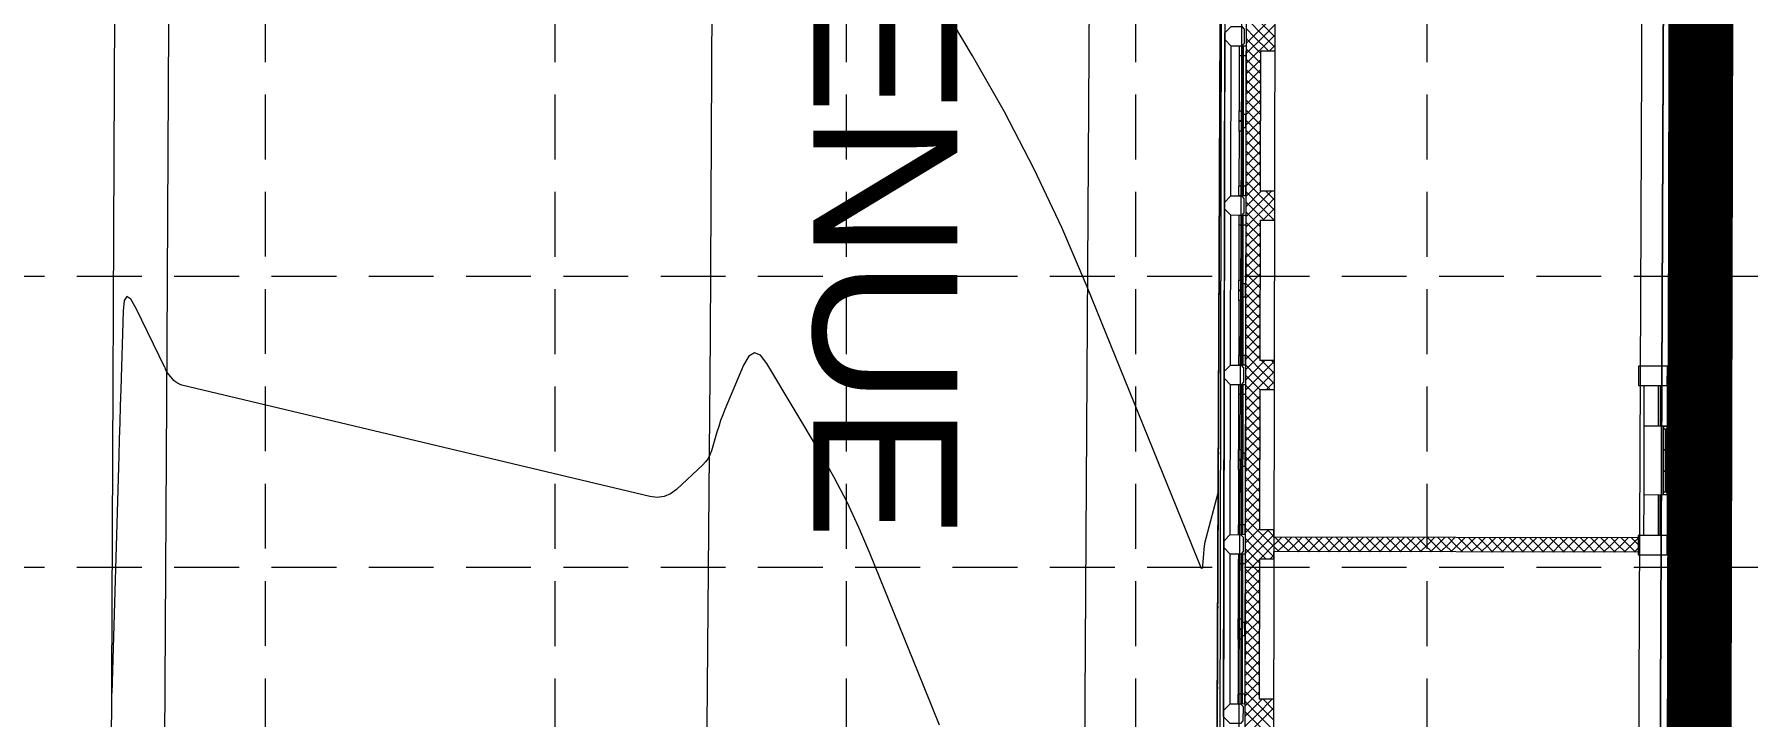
# Model space of a CAD drawing. Extents: x 4841 to 5381, y 4863 to 5725.
# Drawn here: x 4952.6 to 5031.8, y 5165.8 to 5197.3 of the extents above; entities that cross this region are included whole.
import ezdxf
from ezdxf.enums import TextEntityAlignment as Align

# ---------------------------------------------------------------- set-up
doc = ezdxf.new("R2010")
doc.units = 0
doc.header["$MEASUREMENT"] = 0
doc.linetypes.add('DASHED', pattern=[0.75, 0.5, -0.25])
doc.linetypes.add('HIDDEN', pattern=[0.375, 0.25, -0.125])
for name, color, linetype, lineweight in [('10', 7, 'Continuous', 0), ('2', 7, 'Continuous', 0), ('22', 7, 'Continuous', 0), ('27', 7, 'Continuous', 0), ('3', 7, 'Continuous', 0), ('EC', 35, 'Continuous', 0)]:
    doc.layers.add(name, color=color, linetype=linetype, lineweight=lineweight)
doc.layers.add('GRID', color=254, linetype='HIDDEN')
doc.layers.add('LIMITS OF DISTURBANCE', color=1, linetype='HIDDEN')
doc.styles.get("Standard").update_dxf_attribs({"font": 'ARIAL.TTF'})

msp = doc.modelspace()

# ---------------------------------------------------------------- linework, layer by layer
at = {"layer": '2', "color": 7, "linetype": 'HIDDEN', "lineweight": 0}
msp.add_line((5007.761, 5283.793), (5007.093, 5125.941), dxfattribs=at)
at = {"layer": '22', "color": 7, "linetype": 'Continuous', "lineweight": 0}
for p, q in [((5007.602, 5283.825), (5007.322, 5126.336)), ((5007.768, 5283.824), (5007.475, 5118.336)), ((5008.746, 5283.208), (5008.469, 5126.949)), ((5008.746, 5283.208), (5008.469, 5126.949)), ((5010.044, 5262.907), (5009.804, 5128.113)), ((5010.044, 5262.907), (5009.804, 5128.113)), ((5009.905, 5197.247), (5008.596, 5198.56)), ((5009.905, 5197.247), (5008.596, 5198.56)), ((5008.962, 5197.248), (5008.594, 5197.618)), ((5008.962, 5197.248), (5008.594, 5197.618)), ((5009.434, 5197.247), (5008.595, 5198.089)), ((5009.434, 5197.247), (5008.595, 5198.089)), ((5008.928, 5197.248), (5009.596, 5197.914)), ((5008.928, 5197.248), (5009.596, 5197.914)), ((5009.399, 5197.247), (5009.928, 5197.774)), ((5009.399, 5197.247), (5009.928, 5197.774)), ((5007.601, 5189.574), (5007.614, 5197.097)), ((5007.601, 5189.574), (5007.614, 5197.097)), ((5008.591, 5195.972), (5009.871, 5197.247)), ((5008.591, 5195.972), (5009.871, 5197.247)), ((5008.592, 5196.443), (5009.399, 5197.247)), ((5008.592, 5196.443), (5009.399, 5197.247)), ((5008.593, 5196.915), (5008.928, 5197.248)), ((5008.593, 5196.915), (5008.928, 5197.248)), ((5009.259, 5196.478), (5008.594, 5197.146)), ((5009.259, 5196.478), (5008.594, 5197.146)), ((5009.628, 5196.58), (5008.962, 5197.248)), ((5009.628, 5196.58), (5008.962, 5197.248)), ((5009.926, 5196.753), (5009.434, 5197.247)), ((5009.926, 5196.753), (5009.434, 5197.247)), ((5009.674, 5196.58), (5009.926, 5196.831)), ((5009.674, 5196.58), (5009.926, 5196.831)), ((5009.871, 5197.247), (5009.927, 5197.303)), ((5009.871, 5197.247), (5009.927, 5197.303)), ((5009.927, 5197.225), (5009.905, 5197.247)), ((5009.927, 5197.225), (5009.905, 5197.247)), ((5007.896, 5189.868), (5007.908, 5196.802)), ((5007.896, 5189.868), (5007.908, 5196.802)), ((5008.28, 5196.343), (5008.275, 5193.803)), ((5008.28, 5196.343), (5008.275, 5193.803)), ((5008.28, 5196.802), (5008.28, 5196.343)), ((5008.593, 5196.801), (5008.28, 5196.802)), ((5008.28, 5196.802), (5008.28, 5196.343)), ((5008.593, 5196.801), (5008.28, 5196.802)), ((5008.405, 5196.343), (5008.28, 5196.343)), ((5008.405, 5196.343), (5008.28, 5196.343)), ((5008.405, 5196.801), (5008.393, 5189.868)), ((5008.405, 5196.801), (5008.393, 5189.868)), ((5008.468, 5196.801), (5008.456, 5189.867)), ((5008.468, 5196.801), (5008.456, 5189.867)), ((5008.592, 5196.343), (5008.467, 5196.343)), ((5008.592, 5196.343), (5008.467, 5196.343)), ((5008.592, 5196.343), (5008.587, 5193.636)), ((5008.592, 5196.343), (5008.587, 5193.636)), ((5008.591, 5195.5), (5009.258, 5196.166)), ((5008.591, 5195.5), (5009.258, 5196.166)), ((5008.593, 5196.801), (5008.592, 5196.343)), ((5008.593, 5196.801), (5008.592, 5196.343)), ((5009.257, 5195.536), (5008.592, 5196.203)), ((5009.257, 5195.536), (5008.592, 5196.203)), ((5009.258, 5196.007), (5008.593, 5196.675)), ((5009.258, 5196.007), (5008.593, 5196.675)), ((5009.259, 5196.581), (5009.248, 5190.085)), ((5009.259, 5196.581), (5009.248, 5190.085)), ((5009.259, 5196.581), (5009.926, 5196.58)), ((5009.259, 5196.581), (5009.926, 5196.58)), ((5008.59, 5195.029), (5009.258, 5195.694)), ((5008.59, 5195.029), (5009.258, 5195.694)), ((5009.256, 5194.593), (5008.59, 5195.261)), ((5009.256, 5194.593), (5008.59, 5195.261)), ((5009.257, 5195.064), (5008.591, 5195.732)), ((5009.257, 5195.064), (5008.591, 5195.732)), ((5008.588, 5194.086), (5009.256, 5194.752)), ((5008.588, 5194.086), (5009.256, 5194.752)), ((5008.589, 5194.558), (5009.257, 5195.223)), ((5008.589, 5194.558), (5009.257, 5195.223)), ((5009.255, 5194.121), (5008.589, 5194.789)), ((5009.255, 5194.121), (5008.589, 5194.789)), ((5008.586, 5193.143), (5009.254, 5193.809)), ((5008.586, 5193.143), (5009.254, 5193.809)), ((5008.587, 5193.615), (5009.255, 5194.28)), ((5008.587, 5193.615), (5009.255, 5194.28)), ((5009.253, 5193.179), (5008.588, 5193.846)), ((5009.253, 5193.179), (5008.588, 5193.846)), ((5009.254, 5193.65), (5008.589, 5194.318)), ((5009.254, 5193.65), (5008.589, 5194.318)), ((5008.273, 5192.866), (5008.269, 5190.326)), ((5008.273, 5192.866), (5008.269, 5190.326)), ((5008.461, 5193.032), (5008.586, 5193.032)), ((5008.461, 5193.032), (5008.586, 5193.032)), ((5008.587, 5193.636), (5008.462, 5193.636)), ((5008.587, 5193.636), (5008.462, 5193.636)), ((5008.586, 5193.032), (5008.581, 5190.326)), ((5008.586, 5193.032), (5008.581, 5190.326)), ((5008.585, 5192.201), (5009.253, 5192.866)), ((5008.585, 5192.201), (5009.253, 5192.866)), ((5008.586, 5193.032), (5008.587, 5193.636)), ((5008.586, 5193.032), (5008.587, 5193.636)), ((5008.586, 5192.672), (5009.253, 5193.337)), ((5008.586, 5192.672), (5009.253, 5193.337)), ((5009.251, 5192.236), (5008.586, 5192.904)), ((5009.251, 5192.236), (5008.586, 5192.904)), ((5009.252, 5192.707), (5008.587, 5193.375)), ((5009.252, 5192.707), (5008.587, 5193.375)), ((5008.584, 5191.729), (5009.252, 5192.395)), ((5008.584, 5191.729), (5009.252, 5192.395)), ((5009.251, 5191.764), (5008.585, 5192.432)), ((5009.251, 5191.764), (5008.585, 5192.432)), ((5008.582, 5190.786), (5009.25, 5191.452)), ((5008.582, 5190.786), (5009.25, 5191.452)), ((5008.583, 5191.258), (5009.251, 5191.923)), ((5008.583, 5191.258), (5009.251, 5191.923)), ((5009.25, 5191.293), (5008.584, 5191.961)), ((5009.25, 5191.293), (5008.584, 5191.961)), ((5009.249, 5190.821), (5008.584, 5191.489)), ((5009.249, 5190.821), (5008.584, 5191.489)), ((5008.581, 5190.315), (5009.249, 5190.98)), ((5008.581, 5190.315), (5009.249, 5190.98)), ((5008.581, 5189.844), (5009.248, 5190.509)), ((5008.581, 5189.844), (5009.248, 5190.509)), ((5009.707, 5189.417), (5008.582, 5190.547)), ((5009.707, 5189.417), (5008.582, 5190.547)), ((5009.248, 5190.35), (5008.583, 5191.018)), ((5009.248, 5190.35), (5008.583, 5191.018)), ((5008.268, 5189.868), (5008.269, 5190.326)), ((5008.268, 5189.868), (5008.269, 5190.326)), ((5008.581, 5189.867), (5008.268, 5189.868)), ((5008.581, 5189.867), (5008.268, 5189.868)), ((5008.394, 5190.326), (5008.269, 5190.326)), ((5008.394, 5190.326), (5008.269, 5190.326)), ((5008.581, 5190.326), (5008.456, 5190.326)), ((5008.581, 5190.326), (5008.456, 5190.326)), ((5008.581, 5189.867), (5008.581, 5190.326)), ((5008.581, 5189.867), (5008.581, 5190.326)), ((5009.236, 5189.418), (5008.581, 5190.075)), ((5009.236, 5189.418), (5008.581, 5190.075)), ((5008.627, 5189.419), (5009.295, 5190.085)), ((5008.627, 5189.419), (5009.295, 5190.085)), ((5009.098, 5189.418), (5009.766, 5190.084)), ((5009.098, 5189.418), (5009.766, 5190.084)), ((5009.914, 5190.084), (5009.248, 5190.085)), ((5009.914, 5190.084), (5009.248, 5190.085)), ((5009.914, 5189.682), (5009.513, 5190.084)), ((5009.914, 5189.682), (5009.513, 5190.084)), ((5009.57, 5189.418), (5009.914, 5189.76)), ((5009.57, 5189.418), (5009.914, 5189.76)), ((5007.587, 5181.745), (5007.6, 5189.268)), ((5007.587, 5181.745), (5007.6, 5189.268)), ((5007.882, 5182.039), (5007.894, 5188.973)), ((5007.882, 5182.039), (5007.894, 5188.973)), ((5008.267, 5188.972), (5008.266, 5188.514)), ((5008.267, 5188.972), (5008.266, 5188.514)), ((5008.579, 5188.971), (5008.267, 5188.972)), ((5008.579, 5188.971), (5008.267, 5188.972)), ((5008.392, 5188.972), (5008.379, 5182.038)), ((5008.392, 5188.972), (5008.379, 5182.038)), ((5008.454, 5188.972), (5008.442, 5182.038)), ((5008.454, 5188.972), (5008.442, 5182.038)), ((5008.578, 5188.429), (5009.57, 5189.418)), ((5008.578, 5188.429), (5009.57, 5189.418)), ((5008.579, 5188.971), (5008.578, 5188.513)), ((5008.579, 5188.971), (5008.578, 5188.513)), ((5008.579, 5188.901), (5009.098, 5189.418)), ((5008.579, 5188.901), (5009.098, 5189.418)), ((5009.245, 5188.464), (5008.579, 5189.132)), ((5009.245, 5188.464), (5008.579, 5189.132)), ((5008.764, 5189.419), (5008.58, 5189.604)), ((5008.764, 5189.419), (5008.58, 5189.604)), ((5008.58, 5189.372), (5008.627, 5189.419)), ((5008.58, 5189.372), (5008.627, 5189.419)), ((5009.43, 5188.751), (5008.764, 5189.419)), ((5009.43, 5188.751), (5008.764, 5189.419)), ((5009.901, 5188.75), (5009.236, 5189.418)), ((5009.901, 5188.75), (5009.236, 5189.418)), ((5009.373, 5188.751), (5009.913, 5189.289)), ((5009.373, 5188.751), (5009.913, 5189.289)), ((5009.913, 5189.211), (5009.707, 5189.417)), ((5009.913, 5189.211), (5009.707, 5189.417)), ((5008.266, 5188.514), (5008.261, 5185.974)), ((5008.266, 5188.514), (5008.261, 5185.974)), ((5008.391, 5188.513), (5008.266, 5188.514)), ((5008.391, 5188.513), (5008.266, 5188.514)), ((5008.578, 5188.513), (5008.453, 5188.513)), ((5008.578, 5188.513), (5008.453, 5188.513)), ((5008.578, 5188.513), (5008.573, 5185.807)), ((5008.578, 5188.513), (5008.573, 5185.807)), ((5008.576, 5187.487), (5009.244, 5188.152)), ((5008.576, 5187.487), (5009.244, 5188.152)), ((5008.577, 5187.958), (5009.245, 5188.623)), ((5008.577, 5187.958), (5009.245, 5188.623)), ((5009.244, 5187.993), (5008.578, 5188.661)), ((5009.244, 5187.993), (5008.578, 5188.661)), ((5009.243, 5187.522), (5008.578, 5188.19)), ((5009.243, 5187.522), (5008.578, 5188.19)), ((5009.245, 5188.751), (5009.234, 5182.255)), ((5009.245, 5188.751), (5009.234, 5182.255)), ((5009.245, 5188.751), (5009.912, 5188.75)), ((5009.245, 5188.751), (5009.912, 5188.75)), ((5009.845, 5188.75), (5009.912, 5188.817)), ((5009.845, 5188.75), (5009.912, 5188.817)), ((5008.576, 5187.015), (5009.243, 5187.681)), ((5008.576, 5187.015), (5009.243, 5187.681)), ((5009.242, 5187.05), (5008.577, 5187.718)), ((5009.242, 5187.05), (5008.577, 5187.718)), ((5008.574, 5186.072), (5009.242, 5186.738)), ((5008.574, 5186.072), (5009.242, 5186.738)), ((5008.575, 5186.544), (5009.243, 5187.209)), ((5008.575, 5186.544), (5009.243, 5187.209)), ((5009.241, 5186.107), (5008.575, 5186.775)), ((5009.241, 5186.107), (5008.575, 5186.775)), ((5009.241, 5186.579), (5008.576, 5187.247)), ((5009.241, 5186.579), (5008.576, 5187.247)), ((5008.573, 5185.807), (5008.448, 5185.807)), ((5008.573, 5185.807), (5008.448, 5185.807)), ((5008.572, 5185.202), (5008.573, 5185.807)), ((5008.572, 5185.202), (5008.573, 5185.807)), ((5008.572, 5185.13), (5009.24, 5185.795)), ((5008.572, 5185.13), (5009.24, 5185.795)), ((5008.573, 5185.601), (5009.241, 5186.266)), ((5008.573, 5185.601), (5009.241, 5186.266)), ((5009.239, 5185.165), (5008.573, 5185.832)), ((5009.239, 5185.165), (5008.573, 5185.832)), ((5009.24, 5185.636), (5008.574, 5186.304)), ((5009.24, 5185.636), (5008.574, 5186.304)), ((5008.26, 5185.036), (5008.255, 5182.496)), ((5008.26, 5185.036), (5008.255, 5182.496)), ((5008.447, 5185.203), (5008.572, 5185.202)), ((5008.447, 5185.203), (5008.572, 5185.202)), ((5008.572, 5185.202), (5008.568, 5182.496)), ((5008.572, 5185.202), (5008.568, 5182.496)), ((5008.571, 5184.658), (5009.239, 5185.324)), ((5008.571, 5184.658), (5009.239, 5185.324)), ((5009.238, 5184.693), (5008.573, 5185.361)), ((5009.238, 5184.693), (5008.573, 5185.361)), ((5008.57, 5183.715), (5009.238, 5184.381)), ((5008.57, 5183.715), (5009.238, 5184.381)), ((5008.571, 5184.187), (5009.238, 5184.852)), ((5008.571, 5184.187), (5009.238, 5184.852)), ((5009.236, 5183.75), (5008.571, 5184.418)), ((5009.236, 5183.75), (5008.571, 5184.418)), ((5009.237, 5184.222), (5008.572, 5184.89)), ((5009.237, 5184.222), (5008.572, 5184.89)), ((5008.568, 5182.772), (5009.236, 5183.438)), ((5008.568, 5182.772), (5009.236, 5183.438)), ((5008.569, 5183.244), (5009.237, 5183.909)), ((5008.569, 5183.244), (5009.237, 5183.909)), ((5009.235, 5182.808), (5008.569, 5183.475)), ((5009.235, 5182.808), (5008.569, 5183.475)), ((5009.236, 5183.279), (5008.57, 5183.947)), ((5009.236, 5183.279), (5008.57, 5183.947)), ((5008.567, 5182.301), (5009.235, 5182.967)), ((5008.567, 5182.301), (5009.235, 5182.967)), ((5009.234, 5182.336), (5008.568, 5183.004)), ((5009.234, 5182.336), (5008.568, 5183.004)), ((5008.254, 5182.038), (5008.255, 5182.496)), ((5008.254, 5182.038), (5008.255, 5182.496)), ((5008.567, 5182.038), (5008.254, 5182.038)), ((5008.567, 5182.038), (5008.254, 5182.038)), ((5008.38, 5182.496), (5008.255, 5182.496)), ((5008.38, 5182.496), (5008.255, 5182.496)), ((5008.568, 5182.496), (5008.443, 5182.496)), ((5008.568, 5182.496), (5008.443, 5182.496)), ((5008.566, 5181.83), (5009.234, 5182.495)), ((5008.566, 5181.83), (5009.234, 5182.495)), ((5008.567, 5182.038), (5008.568, 5182.496)), ((5008.567, 5182.038), (5008.568, 5182.496)), ((5009.038, 5181.589), (5008.567, 5182.061)), ((5009.038, 5181.589), (5008.567, 5182.061)), ((5009.509, 5181.588), (5008.568, 5182.533)), ((5009.509, 5181.588), (5008.568, 5182.533)), ((5008.797, 5181.589), (5009.465, 5182.255)), ((5008.797, 5181.589), (5009.465, 5182.255)), ((5009.9, 5182.254), (5009.234, 5182.255)), ((5009.9, 5182.254), (5009.234, 5182.255)), ((5009.269, 5181.588), (5009.9, 5182.218)), ((5009.269, 5181.588), (5009.9, 5182.218)), ((5009.899, 5181.668), (5009.315, 5182.255)), ((5009.899, 5181.668), (5009.315, 5182.255)), ((5009.9, 5182.14), (5009.786, 5182.254)), ((5009.9, 5182.14), (5009.786, 5182.254)), ((5007.573, 5173.915), (5007.586, 5181.438)), ((5007.573, 5173.915), (5007.586, 5181.438)), ((5007.868, 5174.209), (5007.881, 5181.143)), ((5007.868, 5174.209), (5007.881, 5181.143)), ((5008.253, 5181.142), (5008.252, 5180.684)), ((5008.253, 5181.142), (5008.252, 5180.684)), ((5008.565, 5181.142), (5008.253, 5181.142)), ((5008.565, 5181.142), (5008.253, 5181.142)), ((5008.378, 5181.142), (5008.365, 5174.208)), ((5008.378, 5181.142), (5008.365, 5174.208)), ((5008.44, 5181.142), (5008.428, 5174.208)), ((5008.44, 5181.142), (5008.428, 5174.208)), ((5008.564, 5180.415), (5009.74, 5181.588)), ((5008.564, 5180.415), (5009.74, 5181.588)), ((5008.565, 5181.142), (5008.564, 5180.683)), ((5008.565, 5181.142), (5008.564, 5180.683)), ((5008.565, 5180.887), (5009.269, 5181.588)), ((5008.565, 5180.887), (5009.269, 5181.588)), ((5009.231, 5180.451), (5008.565, 5181.118)), ((5009.231, 5180.451), (5008.565, 5181.118)), ((5009.232, 5180.922), (5008.566, 5181.59)), ((5008.566, 5181.59), (5008.566, 5181.59)), ((5009.232, 5180.922), (5008.566, 5181.59)), ((5008.566, 5181.59), (5008.566, 5181.59)), ((5008.566, 5181.358), (5008.797, 5181.589)), ((5008.566, 5181.358), (5008.797, 5181.589)), ((5009.703, 5180.921), (5009.038, 5181.589)), ((5009.703, 5180.921), (5009.038, 5181.589)), ((5009.899, 5181.197), (5009.509, 5181.588)), ((5009.899, 5181.197), (5009.509, 5181.588)), ((5009.544, 5180.921), (5009.899, 5181.275)), ((5009.544, 5180.921), (5009.899, 5181.275)), ((5009.74, 5181.588), (5009.9, 5181.746)), ((5009.74, 5181.588), (5009.9, 5181.746)), ((5026.995, 5181.109), (5026.992, 5179.225)), ((5026.995, 5181.109), (5026.992, 5179.225)), ((5027.662, 5181.108), (5027.658, 5179.224)), ((5027.662, 5181.108), (5027.658, 5179.224)), ((5027.745, 5181.108), (5027.742, 5179.224)), ((5027.745, 5181.108), (5027.742, 5179.224)), ((5028.078, 5181.107), (5028.075, 5179.224)), ((5028.078, 5181.107), (5028.075, 5179.224)), ((5008.252, 5180.684), (5008.247, 5178.144)), ((5008.252, 5180.684), (5008.247, 5178.144)), ((5008.377, 5180.684), (5008.252, 5180.684)), ((5008.377, 5180.684), (5008.252, 5180.684)), ((5008.564, 5180.683), (5008.439, 5180.684)), ((5008.564, 5180.683), (5008.439, 5180.684)), ((5008.564, 5180.683), (5008.56, 5177.977)), ((5008.564, 5180.683), (5008.56, 5177.977)), ((5008.563, 5179.944), (5009.231, 5180.61)), ((5008.563, 5179.944), (5009.231, 5180.61)), ((5009.23, 5179.979), (5008.564, 5180.647)), ((5009.23, 5179.979), (5008.564, 5180.647)), ((5009.231, 5180.922), (5009.22, 5174.426)), ((5009.231, 5180.922), (5009.22, 5174.426)), ((5009.231, 5180.922), (5009.898, 5180.921)), ((5009.231, 5180.922), (5009.898, 5180.921)), ((5008.561, 5179.001), (5009.229, 5179.667)), ((5008.561, 5179.001), (5009.229, 5179.667)), ((5008.562, 5179.473), (5009.23, 5180.138)), ((5008.562, 5179.473), (5009.23, 5180.138)), ((5009.229, 5179.508), (5008.563, 5180.176)), ((5009.229, 5179.508), (5008.563, 5180.176)), ((5009.228, 5179.036), (5008.563, 5179.704)), ((5009.228, 5179.036), (5008.563, 5179.704)), ((5008.56, 5178.058), (5009.228, 5178.724)), ((5008.56, 5178.058), (5009.228, 5178.724)), ((5008.561, 5178.53), (5009.228, 5179.195)), ((5008.561, 5178.53), (5009.228, 5179.195)), ((5009.226, 5178.094), (5008.561, 5178.761)), ((5009.226, 5178.094), (5008.561, 5178.761)), ((5009.227, 5178.565), (5008.562, 5179.233)), ((5009.227, 5178.565), (5008.562, 5179.233)), ((5027.981, 5179.099), (5027.979, 5178.168)), ((5027.981, 5179.099), (5027.979, 5178.168)), ((5028.002, 5179.099), (5028, 5178.168)), ((5028.002, 5179.099), (5028, 5178.168)), ((5008.56, 5177.977), (5008.435, 5177.977)), ((5008.56, 5177.977), (5008.435, 5177.977)), ((5008.558, 5177.373), (5008.56, 5177.977)), ((5008.558, 5177.373), (5008.56, 5177.977)), ((5008.559, 5177.587), (5009.227, 5178.253)), ((5008.559, 5177.587), (5009.227, 5178.253)), ((5009.225, 5177.151), (5008.559, 5177.819)), ((5009.225, 5177.151), (5008.559, 5177.819)), ((5009.226, 5177.622), (5008.56, 5178.29)), ((5009.226, 5177.622), (5008.56, 5178.29)), ((5027.979, 5178.105), (5027.978, 5177.175)), ((5027.979, 5178.105), (5027.978, 5177.175)), ((5028, 5178.105), (5027.999, 5177.175)), ((5028, 5178.105), (5027.999, 5177.175)), ((5008.246, 5177.207), (5008.241, 5174.667)), ((5008.246, 5177.207), (5008.241, 5174.667)), ((5008.433, 5177.373), (5008.558, 5177.373)), ((5008.433, 5177.373), (5008.558, 5177.373)), ((5008.558, 5177.373), (5008.554, 5174.666)), ((5008.558, 5177.373), (5008.554, 5174.666)), ((5008.557, 5176.644), (5009.225, 5177.31)), ((5008.557, 5176.644), (5009.225, 5177.31)), ((5008.558, 5177.116), (5009.226, 5177.781)), ((5008.558, 5177.116), (5009.226, 5177.781)), ((5009.224, 5176.679), (5008.558, 5177.347)), ((5009.224, 5176.679), (5008.558, 5177.347)), ((5027.978, 5177.112), (5027.976, 5176.182)), ((5027.978, 5177.112), (5027.976, 5176.182)), ((5027.998, 5177.112), (5027.997, 5176.182)), ((5027.998, 5177.112), (5027.997, 5176.182)), ((5008.555, 5175.701), (5009.223, 5176.367)), ((5008.555, 5175.701), (5009.223, 5176.367)), ((5008.556, 5176.173), (5009.224, 5176.838)), ((5008.556, 5176.173), (5009.224, 5176.838)), ((5009.222, 5175.737), (5008.557, 5176.404)), ((5009.222, 5175.737), (5008.557, 5176.404)), ((5009.223, 5176.208), (5008.558, 5176.876)), ((5009.223, 5176.208), (5008.558, 5176.876)), ((5008.554, 5174.759), (5009.222, 5175.424)), ((5008.554, 5174.759), (5009.222, 5175.424)), ((5008.555, 5175.23), (5009.222, 5175.896)), ((5008.555, 5175.23), (5009.222, 5175.896)), ((5009.221, 5174.794), (5008.555, 5175.462)), ((5009.221, 5174.794), (5008.555, 5175.462)), ((5009.221, 5175.265), (5008.556, 5175.933)), ((5009.221, 5175.265), (5008.556, 5175.933)), ((5026.986, 5176.059), (5026.983, 5174.175)), ((5026.986, 5176.059), (5026.983, 5174.175)), ((5027.653, 5176.058), (5027.649, 5174.174)), ((5027.653, 5176.058), (5027.649, 5174.174)), ((5027.736, 5176.057), (5027.733, 5174.174)), ((5027.736, 5176.057), (5027.733, 5174.174)), ((5028.069, 5176.057), (5028.066, 5174.173)), ((5028.069, 5176.057), (5028.066, 5174.173)), ((5008.24, 5174.209), (5008.241, 5174.667)), ((5008.24, 5174.209), (5008.241, 5174.667)), ((5008.366, 5174.667), (5008.241, 5174.667)), ((5008.366, 5174.667), (5008.241, 5174.667)), ((5008.554, 5174.666), (5008.429, 5174.667)), ((5008.554, 5174.666), (5008.429, 5174.667)), ((5008.553, 5174.287), (5009.221, 5174.953)), ((5008.553, 5174.287), (5009.221, 5174.953)), ((5008.553, 5174.208), (5008.554, 5174.666)), ((5008.553, 5174.208), (5008.554, 5174.666)), ((5009.782, 5173.758), (5008.554, 5174.99)), ((5009.782, 5173.758), (5008.554, 5174.99)), ((5008.553, 5174.208), (5008.24, 5174.209)), ((5008.553, 5174.208), (5008.24, 5174.209)), ((5008.552, 5173.816), (5009.22, 5174.481)), ((5008.552, 5173.816), (5009.22, 5174.481)), ((5009.311, 5173.759), (5008.553, 5174.519)), ((5009.311, 5173.759), (5008.553, 5174.519)), ((5008.839, 5173.76), (5008.553, 5174.047)), ((5008.839, 5173.76), (5008.553, 5174.047)), ((5008.968, 5173.759), (5009.636, 5174.425)), ((5008.968, 5173.759), (5009.636, 5174.425)), ((5009.887, 5174.424), (5009.22, 5174.426)), ((5009.887, 5174.424), (5009.22, 5174.426)), ((5009.439, 5173.758), (5009.886, 5174.204)), ((5009.439, 5173.758), (5009.886, 5174.204)), ((5009.886, 5174.126), (5009.588, 5174.425)), ((5009.886, 5174.126), (5009.588, 5174.425)), ((5009.886, 5174.091), (5009.887, 5174.424)), ((5026.733, 5174.061), (5009.886, 5174.091)), ((5026.733, 5174.061), (5009.886, 5174.091)), ((5009.91, 5173.758), (5010.244, 5174.09)), ((5009.91, 5173.758), (5010.244, 5174.09)), ((5010.254, 5173.757), (5009.921, 5174.091)), ((5010.254, 5173.757), (5009.921, 5174.091)), ((5010.382, 5173.757), (5010.716, 5174.09)), ((5010.382, 5173.757), (5010.716, 5174.09)), ((5010.725, 5173.756), (5010.392, 5174.09)), ((5010.725, 5173.756), (5010.392, 5174.09)), ((5010.853, 5173.756), (5011.187, 5174.089)), ((5010.853, 5173.756), (5011.187, 5174.089)), ((5011.196, 5173.755), (5010.864, 5174.089)), ((5011.196, 5173.755), (5010.864, 5174.089)), ((5011.325, 5173.755), (5011.659, 5174.088)), ((5011.325, 5173.755), (5011.659, 5174.088)), ((5011.668, 5173.755), (5011.335, 5174.088)), ((5011.668, 5173.755), (5011.335, 5174.088)), ((5011.796, 5173.754), (5012.13, 5174.087)), ((5011.796, 5173.754), (5012.13, 5174.087)), ((5012.139, 5173.754), (5011.806, 5174.088)), ((5012.139, 5173.754), (5011.806, 5174.088)), ((5012.268, 5173.753), (5012.601, 5174.086)), ((5012.268, 5173.753), (5012.601, 5174.086)), ((5012.611, 5173.753), (5012.278, 5174.087)), ((5012.611, 5173.753), (5012.278, 5174.087)), ((5012.739, 5173.753), (5013.073, 5174.085)), ((5012.739, 5173.753), (5013.073, 5174.085)), ((5013.082, 5173.752), (5012.749, 5174.086)), ((5013.082, 5173.752), (5012.749, 5174.086)), ((5013.21, 5173.752), (5013.544, 5174.085)), ((5013.21, 5173.752), (5013.544, 5174.085)), ((5013.553, 5173.751), (5013.221, 5174.085)), ((5013.553, 5173.751), (5013.221, 5174.085)), ((5013.682, 5173.751), (5014.016, 5174.084)), ((5013.682, 5173.751), (5014.016, 5174.084)), ((5014.025, 5173.75), (5013.692, 5174.084)), ((5014.025, 5173.75), (5013.692, 5174.084)), ((5014.153, 5173.75), (5014.487, 5174.083)), ((5014.153, 5173.75), (5014.487, 5174.083)), ((5014.496, 5173.75), (5014.163, 5174.083)), ((5014.496, 5173.75), (5014.163, 5174.083)), ((5014.625, 5173.749), (5014.958, 5174.082)), ((5014.625, 5173.749), (5014.958, 5174.082)), ((5014.968, 5173.749), (5014.635, 5174.083)), ((5014.968, 5173.749), (5014.635, 5174.083)), ((5015.096, 5173.748), (5015.43, 5174.081)), ((5015.096, 5173.748), (5015.43, 5174.081)), ((5015.439, 5173.748), (5015.106, 5174.082)), ((5015.439, 5173.748), (5015.106, 5174.082)), ((5015.567, 5173.748), (5015.901, 5174.08)), ((5015.567, 5173.748), (5015.901, 5174.08)), ((5015.91, 5173.747), (5015.578, 5174.081)), ((5015.91, 5173.747), (5015.578, 5174.081)), ((5016.039, 5173.747), (5016.373, 5174.08)), ((5016.039, 5173.747), (5016.373, 5174.08)), ((5016.382, 5173.746), (5016.049, 5174.08)), ((5016.382, 5173.746), (5016.049, 5174.08)), ((5016.51, 5173.746), (5016.844, 5174.079)), ((5016.51, 5173.746), (5016.844, 5174.079)), ((5016.853, 5173.745), (5016.521, 5174.079)), ((5016.853, 5173.745), (5016.521, 5174.079)), ((5016.982, 5173.745), (5017.315, 5174.078)), ((5016.982, 5173.745), (5017.315, 5174.078)), ((5017.325, 5173.744), (5016.992, 5174.078)), ((5017.325, 5173.744), (5016.992, 5174.078)), ((5017.453, 5173.744), (5017.787, 5174.077)), ((5017.453, 5173.744), (5017.787, 5174.077)), ((5017.796, 5173.744), (5017.463, 5174.078)), ((5017.796, 5173.744), (5017.463, 5174.078)), ((5017.924, 5173.743), (5018.258, 5174.076)), ((5017.924, 5173.743), (5018.258, 5174.076)), ((5018.267, 5173.743), (5017.935, 5174.077)), ((5018.267, 5173.743), (5017.935, 5174.077)), ((5018.396, 5173.743), (5018.73, 5174.075)), ((5018.396, 5173.743), (5018.73, 5174.075)), ((5018.739, 5173.742), (5018.406, 5174.076)), ((5018.739, 5173.742), (5018.406, 5174.076)), ((5018.867, 5173.742), (5019.201, 5174.074)), ((5018.867, 5173.742), (5019.201, 5174.074)), ((5019.21, 5173.741), (5018.878, 5174.075)), ((5019.21, 5173.741), (5018.878, 5174.075)), ((5019.339, 5173.741), (5019.672, 5174.074)), ((5019.339, 5173.741), (5019.672, 5174.074)), ((5019.682, 5173.74), (5019.349, 5174.074)), ((5019.682, 5173.74), (5019.349, 5174.074)), ((5019.81, 5173.74), (5020.144, 5174.073)), ((5019.81, 5173.74), (5020.144, 5174.073)), ((5020.153, 5173.739), (5019.82, 5174.073)), ((5020.153, 5173.739), (5019.82, 5174.073)), ((5020.281, 5173.739), (5020.615, 5174.072)), ((5020.281, 5173.739), (5020.615, 5174.072)), ((5020.624, 5173.739), (5020.292, 5174.073)), ((5020.624, 5173.739), (5020.292, 5174.073)), ((5020.753, 5173.738), (5021.087, 5174.071)), ((5020.753, 5173.738), (5021.087, 5174.071)), ((5021.096, 5173.738), (5020.763, 5174.072)), ((5021.096, 5173.738), (5020.763, 5174.072)), ((5021.224, 5173.738), (5021.558, 5174.07)), ((5021.224, 5173.738), (5021.558, 5174.07)), ((5021.567, 5173.737), (5021.235, 5174.071)), ((5021.567, 5173.737), (5021.235, 5174.071)), ((5021.696, 5173.737), (5022.03, 5174.069)), ((5021.696, 5173.737), (5022.03, 5174.069)), ((5022.039, 5173.736), (5021.706, 5174.07)), ((5022.039, 5173.736), (5021.706, 5174.07)), ((5022.167, 5173.736), (5022.501, 5174.069)), ((5022.167, 5173.736), (5022.501, 5174.069)), ((5022.51, 5173.735), (5022.177, 5174.069)), ((5022.51, 5173.735), (5022.177, 5174.069)), ((5022.638, 5173.735), (5022.972, 5174.068)), ((5022.638, 5173.735), (5022.972, 5174.068)), ((5022.982, 5173.734), (5022.649, 5174.068)), ((5022.982, 5173.734), (5022.649, 5174.068)), ((5023.11, 5173.734), (5023.444, 5174.067)), ((5023.11, 5173.734), (5023.444, 5174.067)), ((5023.453, 5173.734), (5023.12, 5174.068)), ((5023.453, 5173.734), (5023.12, 5174.068)), ((5023.581, 5173.733), (5023.915, 5174.066)), ((5023.581, 5173.733), (5023.915, 5174.066)), ((5023.924, 5173.733), (5023.592, 5174.067)), ((5023.924, 5173.733), (5023.592, 5174.067)), ((5024.053, 5173.733), (5024.387, 5174.065)), ((5024.053, 5173.733), (5024.387, 5174.065)), ((5024.396, 5173.732), (5024.063, 5174.066)), ((5024.396, 5173.732), (5024.063, 5174.066)), ((5024.524, 5173.732), (5024.858, 5174.064)), ((5024.524, 5173.732), (5024.858, 5174.064)), ((5024.867, 5173.731), (5024.534, 5174.065)), ((5024.867, 5173.731), (5024.534, 5174.065)), ((5024.995, 5173.731), (5025.329, 5174.064)), ((5024.995, 5173.731), (5025.329, 5174.064)), ((5025.339, 5173.73), (5025.006, 5174.064)), ((5025.339, 5173.73), (5025.006, 5174.064)), ((5025.467, 5173.73), (5025.801, 5174.063)), ((5025.467, 5173.73), (5025.801, 5174.063)), ((5025.81, 5173.729), (5025.477, 5174.063)), ((5025.81, 5173.729), (5025.477, 5174.063)), ((5025.938, 5173.729), (5026.272, 5174.062)), ((5025.938, 5173.729), (5026.272, 5174.062)), ((5026.281, 5173.729), (5025.949, 5174.063)), ((5026.281, 5173.729), (5025.949, 5174.063)), ((5026.41, 5173.728), (5026.733, 5174.05)), ((5026.41, 5173.728), (5026.733, 5174.05)), ((5026.732, 5173.749), (5026.42, 5174.062)), ((5026.732, 5173.749), (5026.42, 5174.062)), ((5007.559, 5166.085), (5007.573, 5173.608)), ((5007.559, 5166.085), (5007.573, 5173.608)), ((5007.854, 5166.38), (5007.867, 5173.313)), ((5007.854, 5166.38), (5007.867, 5173.313)), ((5008.239, 5173.313), (5008.238, 5172.854)), ((5008.239, 5173.313), (5008.238, 5172.854)), ((5008.551, 5173.312), (5008.239, 5173.313)), ((5008.551, 5173.312), (5008.239, 5173.313)), ((5008.364, 5173.312), (5008.351, 5166.379)), ((5008.364, 5173.312), (5008.351, 5166.379)), ((5008.426, 5173.312), (5008.414, 5166.379)), ((5008.426, 5173.312), (5008.414, 5166.379)), ((5008.55, 5172.873), (5009.439, 5173.758)), ((5008.55, 5172.873), (5009.439, 5173.758)), ((5008.551, 5173.312), (5008.55, 5172.854)), ((5008.551, 5173.312), (5008.55, 5172.854)), ((5008.55, 5172.402), (5009.217, 5173.067)), ((5008.55, 5172.402), (5009.217, 5173.067)), ((5008.551, 5173.344), (5008.968, 5173.759)), ((5008.551, 5173.344), (5008.968, 5173.759)), ((5009.216, 5172.437), (5008.551, 5173.105)), ((5009.216, 5172.437), (5008.551, 5173.105)), ((5009.217, 5172.908), (5008.552, 5173.576)), ((5009.217, 5172.908), (5008.552, 5173.576)), ((5009.505, 5173.092), (5008.839, 5173.76)), ((5009.505, 5173.092), (5008.839, 5173.76)), ((5009.218, 5173.092), (5009.206, 5166.596)), ((5009.218, 5173.092), (5009.206, 5166.596)), ((5009.218, 5173.092), (5009.884, 5173.091)), ((5009.218, 5173.092), (5009.884, 5173.091)), ((5009.243, 5173.092), (5009.885, 5173.733)), ((5009.243, 5173.092), (5009.885, 5173.733)), ((5009.884, 5173.183), (5009.311, 5173.759)), ((5009.884, 5173.183), (5009.311, 5173.759)), ((5009.714, 5173.091), (5009.884, 5173.261)), ((5009.714, 5173.091), (5009.884, 5173.261)), ((5009.885, 5173.655), (5009.782, 5173.758)), ((5009.885, 5173.655), (5009.782, 5173.758)), ((5009.884, 5173.091), (5009.885, 5173.424)), ((5009.885, 5173.733), (5009.91, 5173.758)), ((5009.885, 5173.733), (5009.91, 5173.758)), ((5010.115, 5173.424), (5009.885, 5173.655)), ((5010.115, 5173.424), (5009.885, 5173.655)), ((5026.731, 5173.394), (5009.885, 5173.424)), ((5026.731, 5173.394), (5009.885, 5173.424)), ((5010.048, 5173.424), (5010.382, 5173.757)), ((5010.048, 5173.424), (5010.382, 5173.757)), ((5010.586, 5173.423), (5010.254, 5173.757)), ((5010.586, 5173.423), (5010.254, 5173.757)), ((5010.519, 5173.423), (5010.853, 5173.756)), ((5010.519, 5173.423), (5010.853, 5173.756)), ((5011.058, 5173.422), (5010.725, 5173.756)), ((5011.058, 5173.422), (5010.725, 5173.756)), ((5010.991, 5173.422), (5011.325, 5173.755)), ((5010.991, 5173.422), (5011.325, 5173.755)), ((5011.529, 5173.421), (5011.196, 5173.755)), ((5011.529, 5173.421), (5011.196, 5173.755)), ((5011.462, 5173.422), (5011.796, 5173.754)), ((5011.462, 5173.422), (5011.796, 5173.754)), ((5012.001, 5173.421), (5011.668, 5173.755)), ((5012.001, 5173.421), (5011.668, 5173.755)), ((5011.934, 5173.421), (5012.268, 5173.753)), ((5011.934, 5173.421), (5012.268, 5173.753)), ((5012.472, 5173.42), (5012.139, 5173.754)), ((5012.472, 5173.42), (5012.139, 5173.754)), ((5012.405, 5173.42), (5012.739, 5173.753)), ((5012.405, 5173.42), (5012.739, 5173.753)), ((5012.943, 5173.419), (5012.611, 5173.753)), ((5012.943, 5173.419), (5012.611, 5173.753)), ((5012.876, 5173.419), (5013.21, 5173.752)), ((5012.876, 5173.419), (5013.21, 5173.752)), ((5013.415, 5173.418), (5013.082, 5173.752)), ((5013.415, 5173.418), (5013.082, 5173.752)), ((5013.348, 5173.418), (5013.682, 5173.751)), ((5013.348, 5173.418), (5013.682, 5173.751)), ((5013.886, 5173.417), (5013.553, 5173.751)), ((5013.886, 5173.417), (5013.553, 5173.751)), ((5013.819, 5173.417), (5014.153, 5173.75)), ((5013.819, 5173.417), (5014.153, 5173.75)), ((5014.358, 5173.416), (5014.025, 5173.75)), ((5014.358, 5173.416), (5014.025, 5173.75)), ((5014.291, 5173.417), (5014.625, 5173.749)), ((5014.291, 5173.417), (5014.625, 5173.749)), ((5014.829, 5173.416), (5014.496, 5173.75)), ((5014.829, 5173.416), (5014.496, 5173.75)), ((5014.762, 5173.416), (5015.096, 5173.748)), ((5014.762, 5173.416), (5015.096, 5173.748)), ((5015.3, 5173.415), (5014.968, 5173.749)), ((5015.3, 5173.415), (5014.968, 5173.749)), ((5015.233, 5173.415), (5015.567, 5173.748)), ((5015.233, 5173.415), (5015.567, 5173.748)), ((5015.772, 5173.414), (5015.439, 5173.748)), ((5015.772, 5173.414), (5015.439, 5173.748)), ((5015.705, 5173.414), (5016.039, 5173.747)), ((5015.705, 5173.414), (5016.039, 5173.747)), ((5016.243, 5173.413), (5015.91, 5173.747)), ((5016.243, 5173.413), (5015.91, 5173.747)), ((5016.176, 5173.413), (5016.51, 5173.746)), ((5016.176, 5173.413), (5016.51, 5173.746)), ((5016.715, 5173.412), (5016.382, 5173.746)), ((5016.715, 5173.412), (5016.382, 5173.746)), ((5016.648, 5173.412), (5016.982, 5173.745)), ((5016.648, 5173.412), (5016.982, 5173.745)), ((5017.186, 5173.411), (5016.853, 5173.745)), ((5017.186, 5173.411), (5016.853, 5173.745)), ((5017.119, 5173.412), (5017.453, 5173.744)), ((5017.119, 5173.412), (5017.453, 5173.744)), ((5017.657, 5173.411), (5017.325, 5173.744)), ((5017.657, 5173.411), (5017.325, 5173.744)), ((5017.59, 5173.411), (5017.924, 5173.743)), ((5017.59, 5173.411), (5017.924, 5173.743)), ((5018.129, 5173.41), (5017.796, 5173.744)), ((5018.129, 5173.41), (5017.796, 5173.744)), ((5018.062, 5173.41), (5018.396, 5173.743)), ((5018.062, 5173.41), (5018.396, 5173.743)), ((5018.6, 5173.409), (5018.267, 5173.743)), ((5018.6, 5173.409), (5018.267, 5173.743)), ((5018.533, 5173.409), (5018.867, 5173.742)), ((5018.533, 5173.409), (5018.867, 5173.742)), ((5019.072, 5173.408), (5018.739, 5173.742)), ((5019.072, 5173.408), (5018.739, 5173.742)), ((5019.005, 5173.408), (5019.339, 5173.741)), ((5019.005, 5173.408), (5019.339, 5173.741)), ((5019.543, 5173.407), (5019.21, 5173.741)), ((5019.543, 5173.407), (5019.21, 5173.741)), ((5019.476, 5173.407), (5019.81, 5173.74)), ((5019.476, 5173.407), (5019.81, 5173.74)), ((5020.014, 5173.406), (5019.682, 5173.74)), ((5020.014, 5173.406), (5019.682, 5173.74)), ((5019.947, 5173.406), (5020.281, 5173.739)), ((5019.947, 5173.406), (5020.281, 5173.739)), ((5020.486, 5173.406), (5020.153, 5173.739)), ((5020.486, 5173.406), (5020.153, 5173.739)), ((5020.419, 5173.406), (5020.753, 5173.738)), ((5020.419, 5173.406), (5020.753, 5173.738)), ((5020.957, 5173.405), (5020.624, 5173.739)), ((5020.957, 5173.405), (5020.624, 5173.739)), ((5020.89, 5173.405), (5021.224, 5173.738)), ((5020.89, 5173.405), (5021.224, 5173.738)), ((5021.429, 5173.404), (5021.096, 5173.738)), ((5021.429, 5173.404), (5021.096, 5173.738)), ((5021.362, 5173.404), (5021.696, 5173.737)), ((5021.362, 5173.404), (5021.696, 5173.737)), ((5021.9, 5173.403), (5021.567, 5173.737)), ((5021.9, 5173.403), (5021.567, 5173.737)), ((5021.833, 5173.403), (5022.167, 5173.736)), ((5021.833, 5173.403), (5022.167, 5173.736)), ((5022.371, 5173.402), (5022.039, 5173.736)), ((5022.371, 5173.402), (5022.039, 5173.736)), ((5022.304, 5173.402), (5022.638, 5173.735)), ((5022.304, 5173.402), (5022.638, 5173.735)), ((5022.843, 5173.401), (5022.51, 5173.735)), ((5022.843, 5173.401), (5022.51, 5173.735)), ((5022.776, 5173.401), (5023.11, 5173.734)), ((5022.776, 5173.401), (5023.11, 5173.734)), ((5023.314, 5173.401), (5022.982, 5173.734)), ((5023.314, 5173.401), (5022.982, 5173.734)), ((5023.247, 5173.401), (5023.581, 5173.733)), ((5023.247, 5173.401), (5023.581, 5173.733)), ((5023.786, 5173.4), (5023.453, 5173.734)), ((5023.786, 5173.4), (5023.453, 5173.734)), ((5023.719, 5173.4), (5024.053, 5173.733)), ((5023.719, 5173.4), (5024.053, 5173.733)), ((5024.257, 5173.399), (5023.924, 5173.733)), ((5024.257, 5173.399), (5023.924, 5173.733)), ((5024.19, 5173.399), (5024.524, 5173.732)), ((5024.19, 5173.399), (5024.524, 5173.732)), ((5024.728, 5173.398), (5024.396, 5173.732)), ((5024.728, 5173.398), (5024.396, 5173.732)), ((5024.661, 5173.398), (5024.995, 5173.731)), ((5024.661, 5173.398), (5024.995, 5173.731)), ((5025.2, 5173.397), (5024.867, 5173.731)), ((5025.2, 5173.397), (5024.867, 5173.731)), ((5025.133, 5173.397), (5025.467, 5173.73)), ((5025.133, 5173.397), (5025.467, 5173.73)), ((5025.671, 5173.396), (5025.339, 5173.73)), ((5025.671, 5173.396), (5025.339, 5173.73)), ((5025.604, 5173.396), (5025.938, 5173.729)), ((5025.604, 5173.396), (5025.938, 5173.729)), ((5026.143, 5173.395), (5025.81, 5173.729)), ((5026.143, 5173.395), (5025.81, 5173.729)), ((5026.076, 5173.396), (5026.41, 5173.728)), ((5026.076, 5173.396), (5026.41, 5173.728)), ((5026.614, 5173.395), (5026.281, 5173.729)), ((5026.614, 5173.395), (5026.281, 5173.729)), ((5026.547, 5173.395), (5026.732, 5173.579)), ((5026.547, 5173.395), (5026.732, 5173.579)), ((5008.238, 5172.854), (5008.233, 5170.315)), ((5008.238, 5172.854), (5008.233, 5170.315)), ((5008.363, 5172.854), (5008.238, 5172.854)), ((5008.363, 5172.854), (5008.238, 5172.854)), ((5008.55, 5172.854), (5008.425, 5172.854)), ((5008.55, 5172.854), (5008.425, 5172.854)), ((5008.55, 5172.854), (5008.546, 5170.147)), ((5008.55, 5172.854), (5008.546, 5170.147)), ((5008.549, 5171.93), (5009.217, 5172.596)), ((5008.549, 5171.93), (5009.217, 5172.596)), ((5009.216, 5171.965), (5008.55, 5172.633)), ((5009.216, 5171.965), (5008.55, 5172.633)), ((5008.547, 5170.987), (5009.215, 5171.653)), ((5008.547, 5170.987), (5009.215, 5171.653)), ((5008.548, 5171.459), (5009.216, 5172.124)), ((5008.548, 5171.459), (5009.216, 5172.124)), ((5009.214, 5171.023), (5008.548, 5171.69)), ((5009.214, 5171.023), (5008.548, 5171.69)), ((5009.215, 5171.494), (5008.549, 5172.162)), ((5009.215, 5171.494), (5008.549, 5172.162)), ((5008.545, 5170.045), (5009.213, 5170.71)), ((5008.545, 5170.045), (5009.213, 5170.71)), ((5008.546, 5170.516), (5009.214, 5171.181)), ((5008.546, 5170.516), (5009.214, 5171.181)), ((5009.212, 5170.08), (5008.547, 5170.748)), ((5009.212, 5170.08), (5008.547, 5170.748)), ((5009.213, 5170.551), (5008.548, 5171.219)), ((5009.213, 5170.551), (5008.548, 5171.219)), ((5008.546, 5170.147), (5008.421, 5170.148)), ((5008.546, 5170.147), (5008.421, 5170.148)), ((5008.545, 5169.573), (5009.212, 5170.239)), ((5008.545, 5169.573), (5009.212, 5170.239)), ((5008.545, 5169.543), (5008.546, 5170.147)), ((5008.545, 5169.543), (5008.546, 5170.147)), ((5009.211, 5169.608), (5008.546, 5170.276)), ((5009.211, 5169.608), (5008.546, 5170.276)), ((5008.232, 5169.377), (5008.227, 5166.837)), ((5008.232, 5169.377), (5008.227, 5166.837)), ((5008.42, 5169.543), (5008.545, 5169.543)), ((5008.42, 5169.543), (5008.545, 5169.543)), ((5008.545, 5169.543), (5008.54, 5166.837)), ((5008.545, 5169.543), (5008.54, 5166.837)), ((5008.543, 5168.63), (5009.211, 5169.296)), ((5008.543, 5168.63), (5009.211, 5169.296)), ((5008.544, 5169.102), (5009.212, 5169.767)), ((5008.544, 5169.102), (5009.212, 5169.767)), ((5009.21, 5168.666), (5008.544, 5169.333)), ((5009.21, 5168.666), (5008.544, 5169.333)), ((5009.211, 5169.137), (5008.545, 5169.805)), ((5009.211, 5169.137), (5008.545, 5169.805)), ((5008.541, 5167.688), (5009.209, 5168.353)), ((5008.541, 5167.688), (5009.209, 5168.353)), ((5008.542, 5168.159), (5009.21, 5168.824)), ((5008.542, 5168.159), (5009.21, 5168.824)), ((5009.209, 5168.194), (5008.543, 5168.862)), ((5009.209, 5168.194), (5008.543, 5168.862)), ((5009.208, 5167.723), (5008.543, 5168.391)), ((5009.208, 5167.723), (5008.543, 5168.391)), ((5008.54, 5167.216), (5009.208, 5167.882)), ((5008.54, 5167.216), (5009.208, 5167.882)), ((5009.207, 5167.251), (5008.542, 5167.919)), ((5009.207, 5167.251), (5008.542, 5167.919)), ((5008.226, 5166.379), (5008.227, 5166.837)), ((5008.226, 5166.379), (5008.227, 5166.837)), ((5008.352, 5166.837), (5008.227, 5166.837)), ((5008.352, 5166.837), (5008.227, 5166.837)), ((5008.54, 5166.837), (5008.415, 5166.837)), ((5008.54, 5166.837), (5008.415, 5166.837)), ((5008.539, 5166.273), (5009.207, 5166.939)), ((5008.539, 5166.273), (5009.207, 5166.939)), ((5008.539, 5166.378), (5008.54, 5166.837)), ((5008.539, 5166.378), (5008.54, 5166.837)), ((5008.54, 5166.745), (5009.207, 5167.41)), ((5008.54, 5166.745), (5009.207, 5167.41)), ((5009.584, 5165.929), (5008.54, 5166.976)), ((5009.584, 5165.929), (5008.54, 5166.976)), ((5009.206, 5166.78), (5008.541, 5167.448)), ((5009.206, 5166.78), (5008.541, 5167.448)), ((5008.539, 5166.378), (5008.226, 5166.379)), ((5008.539, 5166.378), (5008.226, 5166.379)), ((5008.536, 5164.859), (5009.609, 5165.929)), ((5008.536, 5164.859), (5009.609, 5165.929)), ((5008.537, 5165.331), (5009.138, 5165.929)), ((5008.537, 5165.331), (5009.138, 5165.929)), ((5008.641, 5165.93), (5008.538, 5166.034)), ((5008.641, 5165.93), (5008.538, 5166.034)), ((5008.538, 5165.802), (5008.667, 5165.93)), ((5008.538, 5165.802), (5008.667, 5165.93)), ((5009.113, 5165.929), (5008.539, 5166.505)), ((5009.113, 5165.929), (5008.539, 5166.505)), ((5009.307, 5165.262), (5008.641, 5165.93)), ((5009.307, 5165.262), (5008.641, 5165.93)), ((5008.667, 5165.93), (5009.334, 5166.596)), ((5008.667, 5165.93), (5009.334, 5166.596)), ((5009.778, 5165.262), (5009.113, 5165.929)), ((5009.778, 5165.262), (5009.113, 5165.929)), ((5009.138, 5165.929), (5009.806, 5166.595)), ((5009.138, 5165.929), (5009.806, 5166.595)), ((5009.873, 5166.595), (5009.206, 5166.596)), ((5009.873, 5166.595), (5009.206, 5166.596)), ((5009.872, 5166.112), (5009.39, 5166.596)), ((5009.872, 5166.112), (5009.39, 5166.596)), ((5009.871, 5165.641), (5009.584, 5165.929)), ((5009.871, 5165.641), (5009.584, 5165.929)), ((5009.609, 5165.929), (5009.872, 5166.19)), ((5009.609, 5165.929), (5009.872, 5166.19)), ((5009.873, 5166.583), (5009.861, 5166.595)), ((5009.873, 5166.583), (5009.861, 5166.595))]:
    msp.add_line(p, q, dxfattribs=at)
for points in [[(5007.097, 5126.337), (5027.59, 5126.346), (5028.261, 5283.833), (5007.768, 5283.824), (5007.095, 5126.235)], [(5008.764, 5282.823), (5027.256, 5282.79), (5026.594, 5127.346), (5008.101, 5127.338)], [(5008.764, 5282.823), (5027.256, 5282.79), (5026.594, 5127.346), (5008.101, 5127.338)], [(5008.393, 5197.697), (5008.511, 5197.579), (5008.51, 5196.919), (5008.392, 5196.801), (5007.908, 5196.802), (5007.614, 5197.097), (5007.615, 5197.404), (5007.91, 5197.698)], [(5008.393, 5197.697), (5008.511, 5197.579), (5008.51, 5196.919), (5008.392, 5196.801), (5007.908, 5196.802), (5007.614, 5197.097), (5007.615, 5197.404), (5007.91, 5197.698)], [(5008.379, 5189.868), (5008.497, 5189.749), (5008.496, 5189.089), (5008.378, 5188.972), (5007.894, 5188.973), (5007.6, 5189.268), (5007.601, 5189.574), (5007.896, 5189.868)], [(5008.379, 5189.868), (5008.497, 5189.749), (5008.496, 5189.089), (5008.378, 5188.972), (5007.894, 5188.973), (5007.6, 5189.268), (5007.601, 5189.574), (5007.896, 5189.868)], [(5008.366, 5182.038), (5008.483, 5181.92), (5008.482, 5181.26), (5008.364, 5181.142), (5007.881, 5181.143), (5007.586, 5181.438), (5007.587, 5181.745), (5007.882, 5182.039)], [(5008.366, 5182.038), (5008.483, 5181.92), (5008.482, 5181.26), (5008.364, 5181.142), (5007.881, 5181.143), (5007.586, 5181.438), (5007.587, 5181.745), (5007.882, 5182.039)], [(5028.078, 5181.107), (5028.08, 5182.003), (5026.747, 5182.005), (5026.745, 5181.109)], [(5028.078, 5181.107), (5028.08, 5182.003), (5026.747, 5182.005), (5026.745, 5181.109)], [(5026.992, 5179.225), (5026.986, 5176.059), (5028.069, 5176.057), (5028.075, 5179.224)], [(5026.992, 5179.225), (5026.986, 5176.059), (5028.069, 5176.057), (5028.075, 5179.224)], [(5028.075, 5179.224), (5028.069, 5176.057), (5027.903, 5176.057), (5027.908, 5179.224)], [(5028.075, 5179.224), (5028.069, 5176.057), (5027.903, 5176.057), (5027.908, 5179.224)], [(5028.075, 5179.099), (5028.075, 5179.224), (5027.908, 5179.224), (5027.908, 5179.099)], [(5028.075, 5179.099), (5028.075, 5179.224), (5027.908, 5179.224), (5027.908, 5179.099)], [(5027.969, 5178.105), (5027.969, 5178.168), (5028.011, 5178.168), (5028.011, 5178.105)], [(5027.969, 5178.105), (5027.969, 5178.168), (5028.011, 5178.168), (5028.011, 5178.105)], [(5027.967, 5177.112), (5027.967, 5177.175), (5028.009, 5177.175), (5028.009, 5177.112)], [(5027.967, 5177.112), (5027.967, 5177.175), (5028.009, 5177.175), (5028.009, 5177.112)], [(5028.07, 5176.182), (5028.069, 5176.057), (5027.903, 5176.057), (5027.903, 5176.182)], [(5028.07, 5176.182), (5028.069, 5176.057), (5027.903, 5176.057), (5027.903, 5176.182)], [(5008.352, 5174.208), (5008.469, 5174.09), (5008.468, 5173.43), (5008.35, 5173.312), (5007.867, 5173.313), (5007.573, 5173.608), (5007.573, 5173.915), (5007.868, 5174.209)], [(5008.352, 5174.208), (5008.469, 5174.09), (5008.468, 5173.43), (5008.35, 5173.312), (5007.867, 5173.313), (5007.573, 5173.608), (5007.573, 5173.915), (5007.868, 5174.209)], [(5028.065, 5173.278), (5028.066, 5174.173), (5026.733, 5174.176), (5026.731, 5173.28)], [(5028.065, 5173.278), (5028.066, 5174.173), (5026.733, 5174.176), (5026.731, 5173.28)], [(5008.338, 5166.379), (5008.455, 5166.261), (5008.454, 5165.601), (5008.336, 5165.483), (5007.853, 5165.484), (5007.559, 5165.779), (5007.559, 5166.085), (5007.854, 5166.38)], [(5008.338, 5166.379), (5008.455, 5166.261), (5008.454, 5165.601), (5008.336, 5165.483), (5007.853, 5165.484), (5007.559, 5165.779), (5007.559, 5166.085), (5007.854, 5166.38)]]:
    msp.add_lwpolyline(points, close=True, dxfattribs=at)
for points in [[(5007.768, 5283.824), (5028.261, 5283.788), (5027.59, 5126.346), (5007.097, 5126.337), (5007.768, 5283.824)], [(5007.768, 5283.824), (5028.261, 5283.788), (5027.59, 5126.346), (5007.097, 5126.337), (5007.768, 5283.824)], [(5008.399, 5193.345), (5008.274, 5193.345), (5008.275, 5193.803), (5008.4, 5193.803)], [(5008.399, 5193.345), (5008.274, 5193.345), (5008.275, 5193.803), (5008.4, 5193.803)], [(5008.398, 5192.866), (5008.273, 5192.866), (5008.274, 5193.324), (5008.399, 5193.324)], [(5008.398, 5192.866), (5008.273, 5192.866), (5008.274, 5193.324), (5008.399, 5193.324)], [(5008.385, 5185.515), (5008.26, 5185.515), (5008.261, 5185.974), (5008.386, 5185.974)], [(5008.385, 5185.515), (5008.26, 5185.515), (5008.261, 5185.974), (5008.386, 5185.974)], [(5008.385, 5185.036), (5008.26, 5185.036), (5008.26, 5185.495), (5008.385, 5185.494)], [(5008.385, 5185.036), (5008.26, 5185.036), (5008.26, 5185.495), (5008.385, 5185.494)], [(5008.372, 5177.686), (5008.247, 5177.686), (5008.247, 5178.144), (5008.372, 5178.144)], [(5008.372, 5177.686), (5008.247, 5177.686), (5008.247, 5178.144), (5008.372, 5178.144)], [(5008.371, 5177.206), (5008.246, 5177.207), (5008.246, 5177.665), (5008.371, 5177.665)], [(5008.371, 5177.206), (5008.246, 5177.207), (5008.246, 5177.665), (5008.371, 5177.665)], [(5008.358, 5169.856), (5008.233, 5169.856), (5008.233, 5170.315), (5008.358, 5170.314)], [(5008.358, 5169.856), (5008.233, 5169.856), (5008.233, 5170.315), (5008.358, 5170.314)], [(5008.357, 5169.377), (5008.232, 5169.377), (5008.233, 5169.835), (5008.358, 5169.835)], [(5008.357, 5169.377), (5008.232, 5169.377), (5008.233, 5169.835), (5008.358, 5169.835)]]:
    msp.add_lwpolyline(points, dxfattribs=at)
at = {"layer": '27', "color": 7, "linetype": 'Continuous', "lineweight": 0}
for points in [[(4956.048, 5146.616), (4956.267, 5195.074), (4956.499, 5244.527), (4956.79, 5285.097)], [(4956.048, 5146.616), (4956.267, 5195.074), (4956.499, 5244.527), (4956.79, 5285.097)], [(4959.382, 5284.398), (4958.939, 5233.093), (4958.679, 5183.042), (4958.41, 5135.776), (4958.366, 5088.609), (4957.935, 5038.434), (4957.812, 4997.016)], [(4959.382, 5284.398), (4958.939, 5233.093), (4958.679, 5183.042), (4958.41, 5135.776), (4958.366, 5088.609), (4957.935, 5038.434), (4957.812, 4997.016)], [(4984.258, 5284.502), (4984.057, 5232.803), (4983.804, 5183.35), (4983.409, 5136.612), (4982.997, 5091.74), (4982.861, 5039.331), (4982.621, 4997.002)], [(4984.258, 5284.502), (4984.057, 5232.803), (4983.804, 5183.35), (4983.409, 5136.612), (4982.997, 5091.74), (4982.861, 5039.331), (4982.621, 4997.002)]]:
    msp.add_lwpolyline(points, dxfattribs=at)
at = {"layer": '3', "color": 7, "linetype": 'Continuous', "lineweight": 0}
msp.add_line((5000.127, 4999.942), (5004.207, 5661.986), dxfattribs=at)
at = {"layer": 'EC', "color": 35, "linetype": 'Continuous', "lineweight": 0}
for points in [[(5007.308, 5176.189), (5006.733, 5174.03), (5006.692, 5173.859), (5006.66, 5173.688), (5006.636, 5173.515), (5006.622, 5173.34), (5006.588, 5172.767), (5006.576, 5172.674), (5006.555, 5172.64), (5006.523, 5172.665), (5006.482, 5172.749), (5001.25, 5185.672), (5000.078, 5188.416), (4998.803, 5191.109), (4997.427, 5193.752), (4995.949, 5196.344), (4986.032, 5212.989)], [(4994.42, 5165.407), (4993.679, 5167.232), (4991.2, 5173.356), (4990.693, 5174.542), (4990.142, 5175.707), (4989.547, 5176.849), (4988.908, 5177.969), (4986.434, 5182.123), (4986.138, 5182.502), (4985.861, 5182.616), (4985.602, 5182.465), (4985.361, 5182.048), (4984.497, 5180), (4984.392, 5179.742), (4984.295, 5179.481), (4984.205, 5179.217), (4984.123, 5178.951), (4983.866, 5178.077), (4983.8, 5177.897), (4983.713, 5177.73), (4983.603, 5177.576), (4983.471, 5177.436), (4982.25, 5176.295), (4981.977, 5176.092), (4981.683, 5175.97), (4981.367, 5175.93), (4981.029, 5175.972), (4959.373, 5181.127), (4959.27, 5181.16), (4959.176, 5181.207), (4959.09, 5181.268), (4959.012, 5181.343), (4958.708, 5181.687), (4958.691, 5181.708), (4958.676, 5181.731), (4958.664, 5181.755), (4958.655, 5181.78), (4958.627, 5181.865), (4958.62, 5181.883), (4958.614, 5181.9), (4958.606, 5181.918), (4958.598, 5181.935), (4957.269, 5184.667), (4957.017, 5185.098), (4956.832, 5185.22), (4956.713, 5185.033), (4956.66, 5184.537), (4956.55, 5180.938), (4956.527, 5180.167), (4956.504, 5179.396), (4956.481, 5178.625), (4956.458, 5177.854), (4956.14, 5166.887)]]:
    msp.add_lwpolyline(points, dxfattribs=at)
at = {"layer": 'GRID', "color": 252, "linetype": 'HIDDEN', "lineweight": 0, "ltscale": 12}
for p, q in [((5030.394, 4930.551), (5030.394, 5710.769)), ((4963.291, 4930.562), (4963.154, 5710.242)), ((4976.636, 4930.559), (4976.639, 5710.234)), ((4990.125, 4930.557), (4990.11, 5710.231)), ((5003.493, 4930.555), (5003.52, 5710.229)), ((5016.948, 4930.553), (5017.03, 5710.212)), ((4855.523, 5186.155), (5366.685, 5186.155)), ((4855.523, 5172.704), (5366.685, 5172.704))]:
    msp.add_line(p, q, dxfattribs=at)
at = {"layer": 'LIMITS OF DISTURBANCE', "linetype": 'DASHED', "lineweight": 0, "ltscale": 30, "const_width": 3, "flags": 128}
msp.add_lwpolyline([(5146.211, 5524.165), (5210.251, 5524.318), (5213.484, 5510.318, -0.091575), (5225.972, 5303.734), (5138.909, 5303.583), (5138.875, 5001.884), (5003.354, 5002.062), (5003.521, 5125.063), (5029.457, 5124.727), (5029.835, 5285.427), (5006.288, 5285.75), (5005.64, 5285.75), (5006.547, 5423.336), (5028.021, 5423.997), (5029.844, 5426.404), (5065.176, 5426.499), (5064.985, 5445.915), (5028.891, 5445.248), (5027.177, 5447.533), (5006.965, 5447.332), (5007.685, 5515.622), (5089.333, 5514.456), (5088.839, 5410.294), (5146.825, 5411.112), (5147.086, 5525.576), (5147.086, 5525.576)], format="xyb", dxfattribs=at)

# ---------------------------------------------------------------- texts
at = {"layer": '10', "color": 7, "linetype": 'Continuous', "lineweight": 0}
msp.add_text('NILES CITY AVENUE', height=6.66799, rotation=270, dxfattribs=at).set_placement((4988.58, 5219.793), align=Align.CENTER)

doc.saveas('drawing.dxf')
